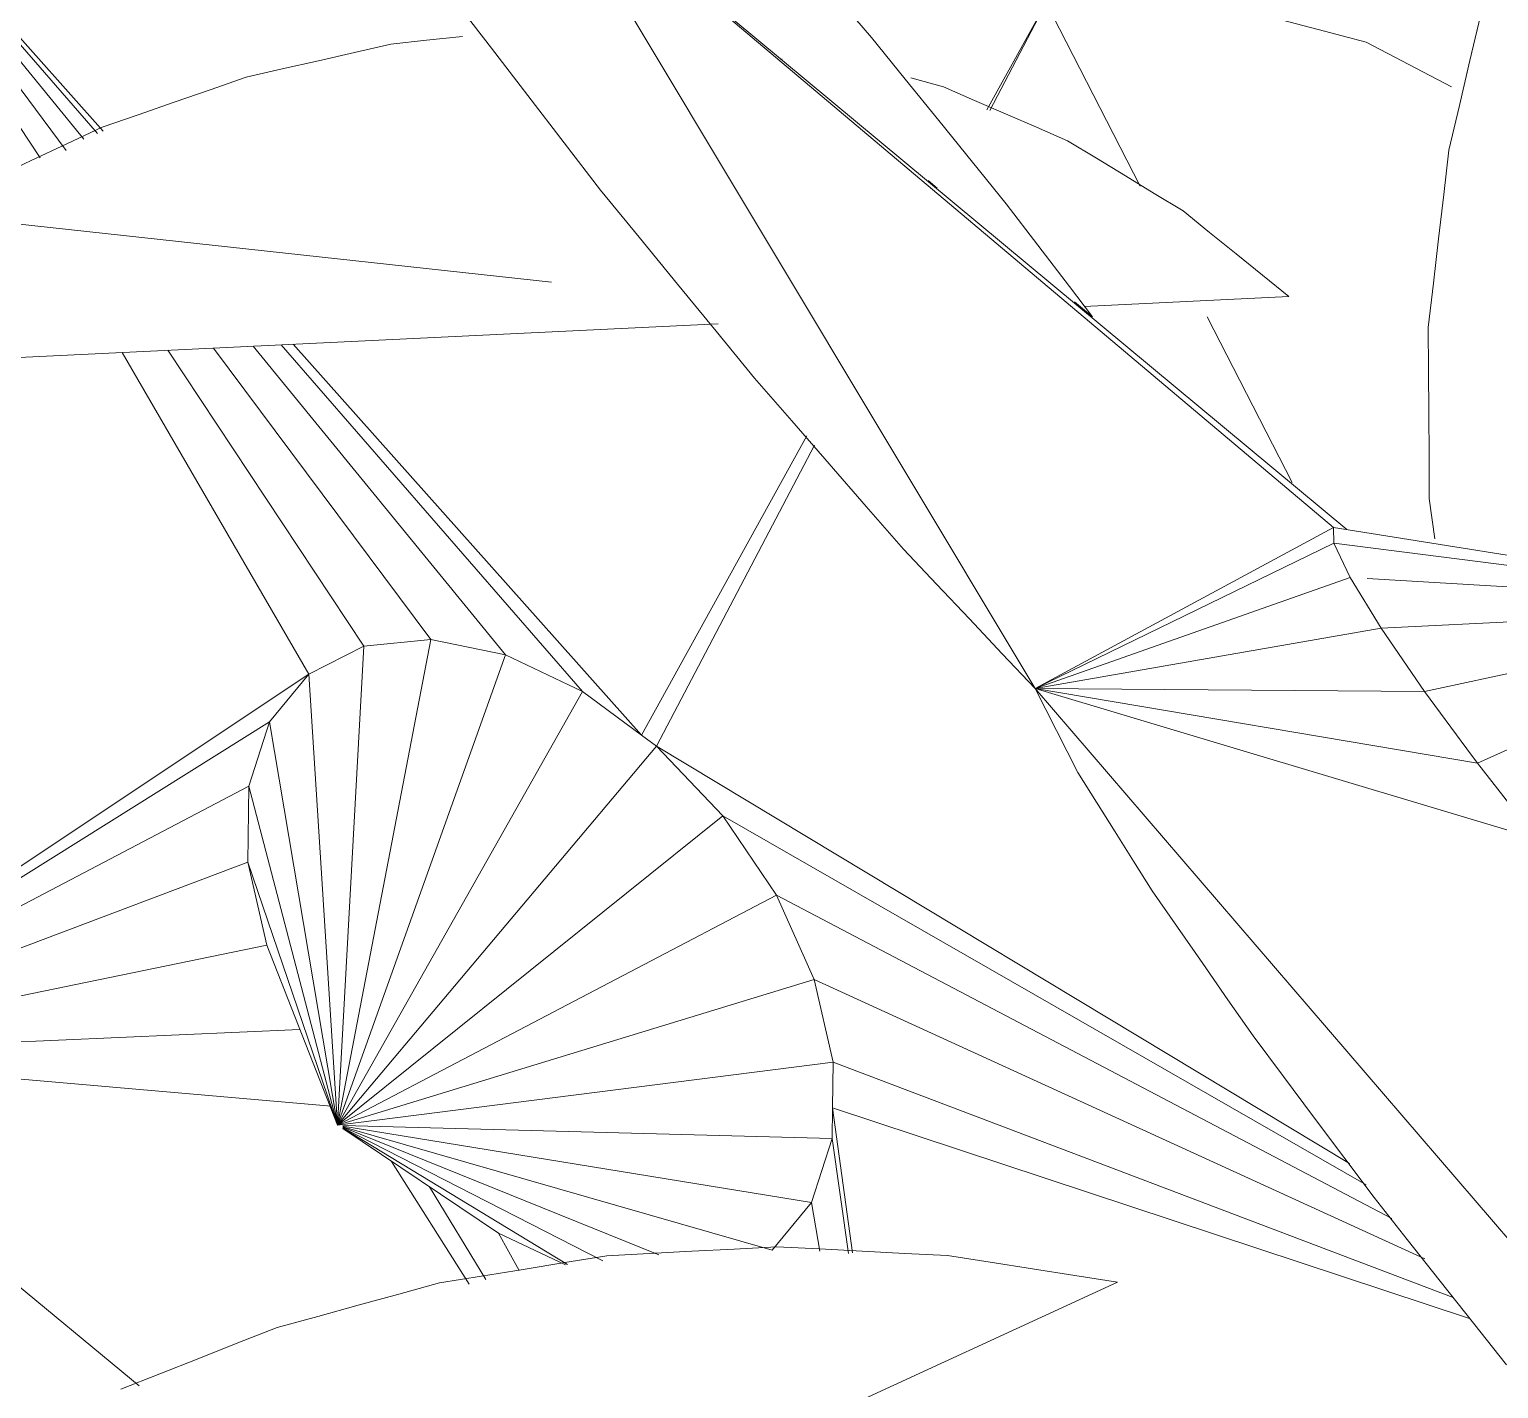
# Model space of a CAD drawing. Header units: metres. Extents: x -18.34 to -13.25, y -25.49 to -16.26.
# Drawn here: x -14.50754 to -14.46562, y -21.26685 to -21.22806 of the extents above; entities that cross this region are included whole.
import ezdxf

# ---------------------------------------------------------------- set-up
doc = ezdxf.new("R2010")
doc.units = ezdxf.units.M
doc.layers.add('Importações nas famílias', color=7, linetype='Continuous', lineweight=5)
doc.layers.add('Vegetação', color=7, linetype='Continuous', lineweight=5)

# ---------------------------------------------------------------- blocks, each defined once
blk = doc.blocks.new('Planta_pergolado_12200 - plantas pergolado_skp_Component_17-V3415-Pavimento 02 - Executivo')
at = {"layer": 'Importações nas famílias', "color": 9}
for p, q in [((0.113839, 0.128224), (0.115534, 0.127208)), ((0.100143, 0.116153), (0.100017, 0.11701)), ((0.099937, 0.11567), (0.099817, 0.116563))]:
    blk.add_line(p, q, dxfattribs=at)
at = {"layer": 'Importações nas famílias', "color": 9, "flags": 128}
for points in [[(0.117068, 0.14549), (0.117465, 0.144332), (0.117861, 0.143175), (0.118257, 0.142017), (0.118654, 0.14086)], [(0.118654, 0.14086), (0.118824, 0.139582), (0.118994, 0.138304), (0.119165, 0.137026), (0.119335, 0.135749)], [(0.119335, 0.135749), (0.119264, 0.13446), (0.119194, 0.133171), (0.119123, 0.131881), (0.119052, 0.130592)], [(0.119052, 0.130592), (0.118747, 0.129402), (0.118558, 0.128665)]]:
    blk.add_lwpolyline(points, dxfattribs=at)
blk = doc.blocks.new('Planta_pergolado_12200 - plantas pergolado_skp_Component_16-V3416-Pavimento 02 - Executivo')
blk.add_blockref('Planta_pergolado_12200 - plantas pergolado_skp_Component_17-V3415-Pavimento 02 - Executivo', (0, 0))
blk = doc.blocks.new('Planta_pergolado_12200 - plantas pergolado_skp_Component_12-V51-Pavimento 02 - Executivo')
at = {"layer": 'Importações nas famílias', "color": 9}
blk.add_line((0.0994, 0.114648), (0.09881, 0.114312), dxfattribs=at)
blk = doc.blocks.new('Planta_pergolado_12200 - plantas pergolado_skp_Component_17-V3417-Pavimento 02 - Executivo')
at = {"layer": 'Importações nas famílias', "color": 9}
for p, q in [((0.113591, 0.138027), (0.113403, 0.137281)), ((0.105311, 0.134903), (0.108439, 0.131311)), ((0.111357, 0.131166), (0.111008, 0.130472)), ((0.109365, 0.124409), (0.110011, 0.12755)), ((0.106333, 0.125291), (0.108266, 0.127147)), ((0.112937, 0.127172), (0.113485, 0.126432)), ((0.105806, 0.126812), (0.104103, 0.12594)), ((0.105449, 0.125548), (0.107083, 0.126747)), ((0.100699, 0.120881), (0.100776, 0.11996)), ((0.100776, 0.11996), (0.101839, 0.120979)), ((0.100872, 0.120051), (0.100239, 0.120176)), ((0.100801, 0.119745), (0.099194, 0.119103)), ((0.100789, 0.119851), (0.099718, 0.119641)), ((0.100776, 0.11996), (0.100028, 0.11996)), ((0.100776, 0.11996), (0.100607, 0.117923)), ((0.100776, 0.11996), (0.101789, 0.111075)), ((0.096991, 0.11627), (0.100826, 0.119525)), ((0.100813, 0.119637), (0.09798, 0.117898)), ((0.100719, 0.119271), (0.097361, 0.115533)), ((0.097742, 0.114851), (0.100413, 0.118646)), ((0.09809, 0.114152), (0.100615, 0.118668)), ((0.100648, 0.118418), (0.09831, 0.113196)), ((0.099318, 0.114396), (0.100598, 0.117922)), ((0.100607, 0.117923), (0.100109, 0.116025)), ((0.101522, 0.111), (0.100607, 0.117923)), ((0.104307, 0.099803), (0.107835, 0.116966)), ((0.100109, 0.116025), (0.099318, 0.114396)), ((0.100986, 0.110852), (0.100109, 0.116025)), ((0.099318, 0.114396), (0.0987, 0.113646)), ((0.100146, 0.110755), (0.099318, 0.114396)), ((0.0987, 0.113646), (0.098287, 0.113145)), ((0.102983, 0.099956), (0.102396, 0.10439)), ((0.10254, 0.104487), (0.103058, 0.099942)), ((0.102829, 0.099985), (0.102114, 0.104198)), ((0.102584, 0.100031), (0.101701, 0.103918)), ((0.102253, 0.100093), (0.101195, 0.103575)), ((0.10146, 0.100242), (0.100192, 0.102896)), ((0.10186, 0.100167), (0.100767, 0.102959)), ((0.101121, 0.100306), (0.09996, 0.102423)), ((0.100869, 0.100353), (0.099939, 0.101904)), ((0.100902, 0.100347), (0.099942, 0.101965))]:
    blk.add_line(p, q, dxfattribs=at)
at = {"layer": 'Importações nas famílias', "color": 9, "flags": 128}
for points in [[(0.113797, 0.141887), (0.113729, 0.140615), (0.11366, 0.139321), (0.113591, 0.138027)], [(0.112129, 0.127781), (0.112287, 0.127662), (0.112937, 0.127172)]]:
    blk.add_lwpolyline(points, dxfattribs=at)
blk = doc.blocks.new('Planta_pergolado_12200 - plantas pergolado_skp_Component_16-V3418-Pavimento 02 - Executivo')
for name in ['Planta_pergolado_12200 - plantas pergolado_skp_Component_17-V3417-Pavimento 02 - Executivo', 'Planta_pergolado_12200 - plantas pergolado_skp_Component_12-V51-Pavimento 02 - Executivo']:
    blk.add_blockref(name, (0, 0))
blk = doc.blocks.new('Planta_pergolado_12200 - plantas pergolado_skp_-V3448-Pavimento 02 - Executivo')
for name in ['Planta_pergolado_12200 - plantas pergolado_skp_Component_16-V3416-Pavimento 02 - Executivo', 'Planta_pergolado_12200 - plantas pergolado_skp_Component_16-V3418-Pavimento 02 - Executivo']:
    blk.add_blockref(name, (0, 0))
blk = doc.blocks.new('Planta_pergolado_12200 - plantas pergolado_skp_-V3475-Pavimento 02 - Executivo')
at = {"rotation": 89.9999999999999}
blk.add_blockref('Planta_pergolado_12200 - plantas pergolado_skp_-V3448-Pavimento 02 - Executivo', (0.274037, 0.01573), dxfattribs=at)
blk = doc.blocks.new('Planta_pergolado_12200 - plantas pergolado_skp_Component_17-V3639-Pavimento 02 - Executivo')
at = {"layer": 'Importações nas famílias', "color": 9}
blk.add_line((0.068189, 0.12046), (0.068597, 0.121398), dxfattribs=at)
at = {"layer": 'Importações nas famílias', "color": 9, "flags": 128}
for points in [[(0.067227, 0.116166), (0.067467, 0.117239), (0.067708, 0.118313), (0.067948, 0.119386), (0.068189, 0.12046)], [(0.067016, 0.111919), (0.067057, 0.11276), (0.067114, 0.113896), (0.06717, 0.115031), (0.067227, 0.116166)], [(0.069702, 0.101304), (0.069235, 0.102169), (0.068767, 0.103035)], [(0.07505, 0.095851), (0.074371, 0.096232), (0.073811, 0.096545)]]:
    blk.add_lwpolyline(points, dxfattribs=at)
blk = doc.blocks.new('Planta_pergolado_12200 - plantas pergolado_skp_Component_16-V3640-Pavimento 02 - Executivo')
blk.add_blockref('Planta_pergolado_12200 - plantas pergolado_skp_Component_17-V3639-Pavimento 02 - Executivo', (0, 0))
blk = doc.blocks.new('Planta_pergolado_12200 - plantas pergolado_skp_Component_12-V3657-Pavimento 02 - Executivo')
at = {"layer": 'Importações nas famílias', "color": 9}
blk.add_line((0.166193, 0.130883), (0.128638, 0.121442), dxfattribs=at)
at = {"layer": 'Importações nas famílias', "color": 9, "flags": 128}
for points in [[(0.146595, 0.132959), (0.145742, 0.132695), (0.144889, 0.13243), (0.144036, 0.132165), (0.143182, 0.1319)], [(0.143182, 0.1319), (0.142359, 0.131543), (0.141537, 0.131186), (0.140714, 0.130829), (0.139891, 0.130472)], [(0.139891, 0.130472), (0.139107, 0.130027), (0.138324, 0.129582), (0.13754, 0.129136), (0.136757, 0.128691)], [(0.136757, 0.128691), (0.136021, 0.128162), (0.135286, 0.127633), (0.134551, 0.127104), (0.133815, 0.126576)], [(0.133815, 0.126576), (0.133136, 0.125969), (0.132457, 0.125363), (0.131778, 0.124757), (0.131099, 0.12415)], [(0.131099, 0.12415), (0.130484, 0.123473), (0.129869, 0.122796), (0.129253, 0.122119), (0.128638, 0.121442)]]:
    blk.add_lwpolyline(points, dxfattribs=at)
blk = doc.blocks.new('Planta_pergolado_12200 - plantas pergolado_skp_Component_12-V1641-Pavimento 02 - Executivo')
at = {"layer": 'Importações nas famílias', "color": 9}
for p, q in [((0.140194, 0.155569), (0.122476, 0.142669)), ((0.115996, 0.144186), (0.115575, 0.143595)), ((0.116169, 0.138077), (0.112641, 0.135508))]:
    blk.add_line(p, q, dxfattribs=at)
at = {"layer": 'Importações nas famílias', "color": 9, "flags": 128}
for points in [[(0.13331, 0.154936), (0.1325, 0.15474), (0.131691, 0.154543), (0.130881, 0.154346), (0.130071, 0.154149)], [(0.130071, 0.154149), (0.129306, 0.153877), (0.128542, 0.153604), (0.127778, 0.153332), (0.127014, 0.153059)], [(0.127014, 0.153059), (0.126304, 0.152714), (0.125594, 0.152369), (0.124884, 0.152024), (0.124174, 0.151678)], [(0.124174, 0.151678), (0.123527, 0.151264), (0.122879, 0.15085)], [(0.115575, 0.143595), (0.11524, 0.142958), (0.114904, 0.142321), (0.114569, 0.141684), (0.114234, 0.141047)], [(0.114234, 0.141047), (0.113989, 0.140371), (0.113743, 0.139694), (0.113498, 0.139018), (0.113253, 0.138341)], [(0.113253, 0.138341), (0.1131, 0.137633), (0.112947, 0.136925), (0.112794, 0.136216), (0.112641, 0.135508)]]:
    blk.add_lwpolyline(points, dxfattribs=at)
blk = doc.blocks.new('Planta_pergolado_12200 - plantas pergolado_skp_Component_17-V3658-Pavimento 02 - Executivo')
at = {"layer": 'Importações nas famílias', "color": 9}
for p, q in [((0.130104, 0.15407), (0.130615, 0.164133)), ((0.130231, 0.154108), (0.130615, 0.164133)), ((0.130534, 0.154198), (0.130615, 0.164133)), ((0.131506, 0.154466), (0.130615, 0.164133)), ((0.130976, 0.154243), (0.130615, 0.164133)), ((0.133939, 0.142316), (0.132746, 0.150146)), ((0.13265, 0.142048), (0.131957, 0.149572)), ((0.13145, 0.141262), (0.131168, 0.148997)), ((0.130419, 0.140012), (0.130488, 0.148502)), ((0.129231, 0.136866), (0.129796, 0.147998)), ((0.129628, 0.138382), (0.130002, 0.148149)), ((0.112754, 0.143621), (0.113637, 0.139325)), ((0.115123, 0.142588), (0.112754, 0.143621)), ((0.112754, 0.143621), (0.115161, 0.142634)), ((0.148476, 0.143621), (0.133939, 0.142316)), ((0.135227, 0.142048), (0.148476, 0.143621)), ((0.136428, 0.141262), (0.148476, 0.143621)), ((0.148476, 0.143621), (0.137459, 0.140012)), ((0.148476, 0.143621), (0.13825, 0.138382)), ((0.138825, 0.136541), (0.148476, 0.143621)), ((0.139334, 0.134849), (0.148476, 0.143621)), ((0.146246, 0.132771), (0.148476, 0.143621)), ((0.13265, 0.142048), (0.133939, 0.142316)), ((0.135227, 0.142048), (0.133939, 0.142316)), ((0.139478, 0.134448), (0.133939, 0.142316)), ((0.13145, 0.141262), (0.13265, 0.142048)), ((0.139478, 0.134448), (0.13265, 0.142048)), ((0.136428, 0.141262), (0.135227, 0.142048)), ((0.139478, 0.134448), (0.135227, 0.142048)), ((0.130419, 0.140012), (0.13145, 0.141262)), ((0.139478, 0.134448), (0.13145, 0.141262)), ((0.137459, 0.140012), (0.136428, 0.141262)), ((0.139478, 0.134448), (0.136428, 0.141262)), ((0.129628, 0.138382), (0.130419, 0.140012)), ((0.139478, 0.134448), (0.130419, 0.140012)), ((0.13825, 0.138382), (0.137459, 0.140012)), ((0.139478, 0.134448), (0.137459, 0.140012)), ((0.122495, 0.139627), (0.129231, 0.136866)), ((0.129131, 0.136484), (0.122496, 0.139375)), ((0.129231, 0.136866), (0.129628, 0.138382)), ((0.139478, 0.134448), (0.129628, 0.138382)), ((0.139478, 0.134448), (0.13825, 0.138382)), ((0.129131, 0.136484), (0.129231, 0.136866)), ((0.123201, 0.120315), (0.129131, 0.136484)), ((0.128961, 0.134448), (0.129131, 0.136484)), ((0.139478, 0.134448), (0.129131, 0.136484)), ((0.114266, 0.136265), (0.115064, 0.132381)), ((0.123213, 0.119739), (0.128961, 0.134448)), ((0.139478, 0.134448), (0.128961, 0.134448)), ((0.129131, 0.132411), (0.128961, 0.134448)), ((0.139478, 0.134448), (0.129131, 0.132411)), ((0.139478, 0.134448), (0.129628, 0.130514)), ((0.139478, 0.134448), (0.130419, 0.128884)), ((0.13145, 0.127634), (0.139396, 0.134378)), ((0.139406, 0.134367), (0.13265, 0.126848)), ((0.133939, 0.12658), (0.139414, 0.134357)), ((0.135879, 0.128014), (0.139422, 0.134347)), ((0.139429, 0.134338), (0.136887, 0.12866)), ((0.137526, 0.12907), (0.139435, 0.13433)), ((0.13944, 0.134325), (0.13825, 0.130514)), ((0.139067, 0.13313), (0.139417, 0.130056)), ((0.129131, 0.132411), (0.123232, 0.118842)), ((0.129628, 0.130514), (0.129131, 0.132411)), ((0.139078, 0.129909), (0.138775, 0.132197)), ((0.129628, 0.130514), (0.123228, 0.117729)), ((0.130419, 0.128884), (0.129628, 0.130514)), ((0.13825, 0.130514), (0.137559, 0.129091)), ((0.138402, 0.129616), (0.13825, 0.130514)), ((0.130419, 0.128884), (0.123266, 0.116711)), ((0.131037, 0.128135), (0.130419, 0.128884)), ((0.131037, 0.128135), (0.123263, 0.116126)), ((0.13145, 0.127634), (0.131037, 0.128135)), ((0.132638, 0.125466), (0.131037, 0.128135)), ((0.13265, 0.126848), (0.13145, 0.127634)), ((0.132711, 0.125507), (0.13145, 0.127634)), ((0.133939, 0.12658), (0.13265, 0.126848)), ((0.133157, 0.125924), (0.13265, 0.126848))]:
    blk.add_line(p, q, dxfattribs=at)
at = {"layer": 'Importações nas famílias', "color": 9, "flags": 128}
for points in [[(0.107962, 0.138702), (0.108509, 0.139441), (0.109057, 0.140181), (0.109605, 0.14092), (0.110153, 0.14166)], [(0.107146, 0.136825), (0.107554, 0.137763), (0.107962, 0.138702)]]:
    blk.add_lwpolyline(points, dxfattribs=at)
blk = doc.blocks.new('Planta_pergolado_12200 - plantas pergolado_skp_Component_16-V3659-Pavimento 02 - Executivo')
for name in ['Planta_pergolado_12200 - plantas pergolado_skp_Component_17-V3658-Pavimento 02 - Executivo', 'Planta_pergolado_12200 - plantas pergolado_skp_Component_12-V1641-Pavimento 02 - Executivo', 'Planta_pergolado_12200 - plantas pergolado_skp_Component_12-V3657-Pavimento 02 - Executivo']:
    blk.add_blockref(name, (0, 0))
blk = doc.blocks.new('Planta_pergolado_12200 - plantas pergolado_skp_Component_12-V271-Pavimento 02 - Executivo')
at = {"layer": 'Importações nas famílias', "color": 9}
blk.add_line((0.186452, 0.129541), (0.186009, 0.130285), dxfattribs=at)
at = {"layer": 'Importações nas famílias', "color": 9, "flags": 128}
for points in [[(0.181035, 0.135806), (0.180263, 0.136409), (0.179491, 0.137013), (0.178719, 0.137616), (0.177948, 0.138219)], [(0.183743, 0.13314), (0.183066, 0.133807), (0.182389, 0.134473), (0.181712, 0.13514), (0.181035, 0.135806)], [(0.186009, 0.130285), (0.185442, 0.130999), (0.184876, 0.131713), (0.184309, 0.132427), (0.183743, 0.13314)]]:
    blk.add_lwpolyline(points, dxfattribs=at)
blk = doc.blocks.new('Planta_pergolado_12200 - plantas pergolado_skp_Component_17-V3660-Pavimento 02 - Executivo')
at = {"layer": 'Importações nas famílias', "color": 9}
for p, q in [((0.114786, 0.130871), (0.11925, 0.152901)), ((0.114979, 0.131085), (0.11925, 0.152901)), ((0.11925, 0.152901), (0.12208, 0.13239)), ((0.117884, 0.146207), (0.117886, 0.146217)), ((0.117027, 0.142001), (0.117077, 0.14225)), ((0.116169, 0.137794), (0.116268, 0.138283)), ((0.12208, 0.13239), (0.114979, 0.131085)), ((0.115184, 0.130817), (0.12208, 0.13239)), ((0.115374, 0.130031), (0.12208, 0.13239)), ((0.12208, 0.13239), (0.115537, 0.12878)), ((0.12208, 0.13239), (0.115663, 0.127151)), ((0.115741, 0.125253), (0.12208, 0.13239)), ((0.115768, 0.123216), (0.12208, 0.13239)), ((0.120999, 0.099201), (0.12208, 0.13239)), ((0.107863, 0.123216), (0.114979, 0.131085)), ((0.115184, 0.130817), (0.114979, 0.131085)), ((0.107863, 0.123216), (0.115184, 0.130817)), ((0.115374, 0.130031), (0.115184, 0.130817)), ((0.115537, 0.12878), (0.115374, 0.130031)), ((0.108171, 0.123496), (0.115105, 0.129787)), ((0.107863, 0.123216), (0.115537, 0.12878)), ((0.115663, 0.127151), (0.115537, 0.12878)), ((0.107863, 0.123216), (0.115663, 0.127151)), ((0.115725, 0.125634), (0.115663, 0.127151)), ((0.115725, 0.125634), (0.115741, 0.125253)), ((0.115741, 0.125253), (0.107863, 0.123216)), ((0.115741, 0.125253), (0.115768, 0.123216))]:
    blk.add_line(p, q, dxfattribs=at)
at = {"layer": 'Importações nas famílias', "color": 9, "flags": 128}
for points in [[(0.122531, 0.15154), (0.122558, 0.150269), (0.122585, 0.148999), (0.122612, 0.147729), (0.122639, 0.146459)], [(0.116107, 0.145375), (0.116139, 0.146467), (0.116172, 0.147559), (0.116204, 0.14865), (0.116237, 0.149742)], [(0.122639, 0.146459), (0.122628, 0.145165), (0.122617, 0.143872), (0.122606, 0.142578), (0.122596, 0.141284)], [(0.116095, 0.140822), (0.116098, 0.14196), (0.116101, 0.143098), (0.116104, 0.144237), (0.116107, 0.145375)], [(0.122596, 0.141284), (0.122548, 0.140077), (0.1225, 0.13887), (0.122452, 0.137664), (0.122403, 0.136457)], [(0.116168, 0.137794), (0.116148, 0.138607), (0.116122, 0.139714), (0.116095, 0.140822)], [(0.122403, 0.136457), (0.122323, 0.13544), (0.122242, 0.134423), (0.122161, 0.133406), (0.12208, 0.13239)], [(0.12208, 0.13239), (0.122183, 0.131899), (0.122286, 0.131409), (0.122389, 0.130919), (0.122492, 0.130429)], [(0.122492, 0.130429), (0.122579, 0.129689), (0.122665, 0.128949), (0.122752, 0.12821), (0.122839, 0.12747)], [(0.122839, 0.12747), (0.122904, 0.126532), (0.122968, 0.125593), (0.123033, 0.124655), (0.123098, 0.123717)], [(0.123098, 0.123717), (0.123136, 0.122643), (0.123174, 0.12157), (0.123212, 0.120496), (0.12325, 0.119423)], [(0.12325, 0.119423), (0.123259, 0.118288), (0.123268, 0.117152), (0.123277, 0.116017), (0.123286, 0.114882)]]:
    blk.add_lwpolyline(points, dxfattribs=at)
blk = doc.blocks.new('Planta_pergolado_12200 - plantas pergolado_skp_Component_16-V3661-Pavimento 02 - Executivo')
for name, p in [('Planta_pergolado_12200 - plantas pergolado_skp_Component_17-V3660-Pavimento 02 - Executivo', (0, 0)), ('Planta_pergolado_12200 - plantas pergolado_skp_Component_12-V271-Pavimento 02 - Executivo', (-0.073, 0))]:
    blk.add_blockref(name, p)
blk = doc.blocks.new('Planta_pergolado_12200 - plantas pergolado_skp_Component_12-V3668-Pavimento 02 - Executivo')
at = {"layer": 'Importações nas famílias', "color": 9}
for p, q in [((0.157176, 0.133824), (0.15629, 0.13385)), ((0.13754, 0.129136), (0.13695, 0.128801))]:
    blk.add_line(p, q, dxfattribs=at)
at = {"layer": 'Importações nas famílias', "color": 9, "flags": 128}
for points in [[(0.160687, 0.133331), (0.159809, 0.133454), (0.158932, 0.133578), (0.158054, 0.133701), (0.157176, 0.133824)], [(0.162406, 0.132892), (0.161546, 0.133112), (0.160687, 0.133331)], [(0.16381, 0.132533), (0.163265, 0.132672), (0.162519, 0.132863)]]:
    blk.add_lwpolyline(points, dxfattribs=at)
blk = doc.blocks.new('Planta_pergolado_12200 - plantas pergolado_skp_Component_17-V3670-Pavimento 02 - Executivo')
at = {"layer": 'Importações nas famílias', "color": 9, "flags": 128}
for points in [[(0.107962, 0.138702), (0.108509, 0.139441), (0.109057, 0.140181), (0.109605, 0.14092), (0.110153, 0.14166)], [(0.107146, 0.136825), (0.107554, 0.137763), (0.107962, 0.138702)]]:
    blk.add_lwpolyline(points, dxfattribs=at)
blk = doc.blocks.new('Planta_pergolado_12200 - plantas pergolado_skp_Component_16-V3671-Pavimento 02 - Executivo')
for name in ['Planta_pergolado_12200 - plantas pergolado_skp_Component_17-V3670-Pavimento 02 - Executivo', 'Planta_pergolado_12200 - plantas pergolado_skp_Component_12-V3668-Pavimento 02 - Executivo']:
    blk.add_blockref(name, (0, 0))
blk = doc.blocks.new('Planta_pergolado_12200 - plantas pergolado_skp_-V3686-Pavimento 02 - Executivo')
for name in ['Planta_pergolado_12200 - plantas pergolado_skp_Component_16-V3659-Pavimento 02 - Executivo', 'Planta_pergolado_12200 - plantas pergolado_skp_Component_16-V3671-Pavimento 02 - Executivo', 'Planta_pergolado_12200 - plantas pergolado_skp_Component_16-V3661-Pavimento 02 - Executivo']:
    blk.add_blockref(name, (0, 0))
blk = doc.blocks.new('Planta_pergolado_12200 - plantas pergolado_skp_-V3687-Pavimento 02 - Executivo')
at = {"layer": 'Importações nas famílias', "color": 9}
blk.add_line((0.083393, 0.137394), (0.083393, 0.153781), dxfattribs=at)
at = {"xscale": 1.254472261797389, "yscale": 1.254472261797389, "zscale": 1.254472261797389, "rotation": 44.99999999999149}
blk.add_blockref('Planta_pergolado_12200 - plantas pergolado_skp_-V3686-Pavimento 02 - Executivo', (0.101937, -0.102346), dxfattribs=at)
blk.add_blockref('Planta_pergolado_12200 - plantas pergolado_skp_Component_16-V3640-Pavimento 02 - Executivo', (0, 0))
blk = doc.blocks.new('Planta_pergolado_12200 - plantas pergolado_skp_Component_12-V3762-Pavimento 02 - Executivo')
at = {"layer": 'Importações nas famílias', "color": 9}
for p, q in [((0.091314, 0.144105), (0.09036, 0.144334)), ((0.104948, 0.138219), (0.1041, 0.138746)), ((0.107062, 0.136566), (0.106491, 0.137013))]:
    blk.add_line(p, q, dxfattribs=at)
at = {"layer": 'Importações nas famílias', "color": 9, "flags": 128}
for points in [[(0.09036, 0.144334), (0.089416, 0.14445), (0.088471, 0.144566), (0.087755, 0.144654)], [(0.094175, 0.143418), (0.093221, 0.143647), (0.092267, 0.143876), (0.091669, 0.14402)], [(0.097936, 0.14207), (0.096995, 0.142407), (0.096055, 0.142744), (0.095115, 0.143081), (0.094175, 0.143418)], [(0.101555, 0.140324), (0.10065, 0.140761), (0.099745, 0.141197), (0.09884, 0.141634), (0.097936, 0.14207)], [(0.10371, 0.138987), (0.103251, 0.139272), (0.102403, 0.139798), (0.101555, 0.140324)], [(0.10647, 0.13703), (0.105719, 0.137616), (0.104948, 0.138219)]]:
    blk.add_lwpolyline(points, dxfattribs=at)
blk = doc.blocks.new('Planta_pergolado_12200 - plantas pergolado_skp_Component_16-V3763-Pavimento 02 - Executivo')
blk.add_blockref('Planta_pergolado_12200 - plantas pergolado_skp_Component_12-V3762-Pavimento 02 - Executivo', (0, 0))
blk = doc.blocks.new('Planta_pergolado_12200 - plantas pergolado_skp_-V3779-Pavimento 02 - Executivo')
blk.add_blockref('Planta_pergolado_12200 - plantas pergolado_skp_Component_16-V3763-Pavimento 02 - Executivo', (0, 0))
blk = doc.blocks.new('Planta_pergolado_12200 - plantas pergolado_skp_-V3780-Pavimento 02 - Executivo')
at = {"xscale": 1.254472261797389, "yscale": 1.254472261797389, "zscale": 1.254472261797389, "rotation": 44.99999999999149}
blk.add_blockref('Planta_pergolado_12200 - plantas pergolado_skp_-V3779-Pavimento 02 - Executivo', (0.101937, -0.102346), dxfattribs=at)
blk = doc.blocks.new('Planta_pergolado_12200 - plantas pergolado_skp_-V3781-Pavimento 02 - Executivo')
at = {"rotation": 89.9999999999999}
for name in ['Planta_pergolado_12200 - plantas pergolado_skp_-V3687-Pavimento 02 - Executivo', 'Planta_pergolado_12200 - plantas pergolado_skp_-V3780-Pavimento 02 - Executivo']:
    blk.add_blockref(name, (0.696245, 0.01573), dxfattribs=at)
blk = doc.blocks.new('Planta_pergolado_12200 - Planta_pergolado_12200-V4294-Pavimento 02 - Executivo')
at = {"xscale": 1.068436298615139, "yscale": 1.068436298615139, "zscale": 1.068436298615139, "rotation": 83.79999999999607}
blk.add_blockref('Planta_pergolado_12200 - plantas pergolado_skp_-V3475-Pavimento 02 - Executivo', (-0.167087, -0.38397), dxfattribs=at)
at = {"extrusion": (0, 0, -1), "xscale": 1.068436298615139, "yscale": 1.068436298615139, "zscale": 1.068436298615139, "rotation": 276.200000000004}
blk.add_blockref('Planta_pergolado_12200 - plantas pergolado_skp_-V3781-Pavimento 02 - Executivo', (0.073046, 0.337289), dxfattribs=at)

msp = doc.modelspace()

# ---------------------------------------------------------------- block references
at = {"layer": 'Vegetação', "color": 9, "rotation": 89.99999999999997}
msp.add_blockref('Planta_pergolado_12200 - Planta_pergolado_12200-V4294-Pavimento 02 - Executivo', (-14.737518, -20.992449), dxfattribs=at)

doc.saveas('drawing.dxf')
